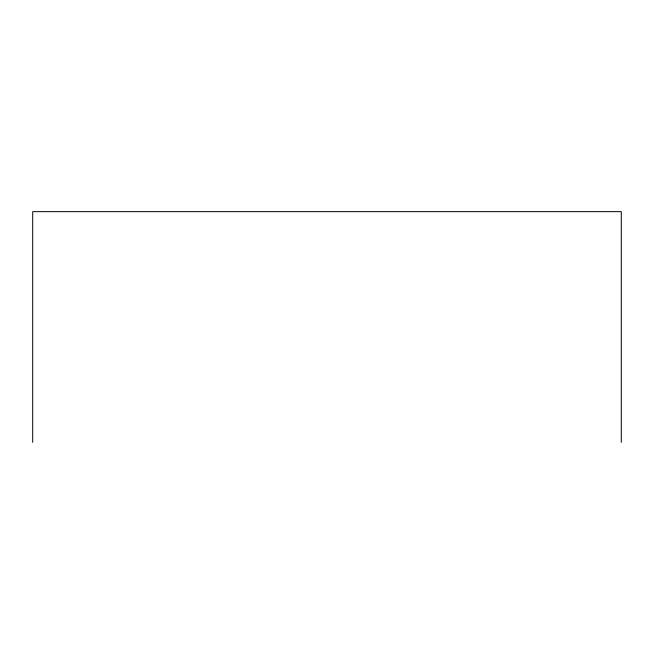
<?xml version="1.0" encoding="UTF-8"?>
<svg xmlns="http://www.w3.org/2000/svg" width="654" height="654" viewBox="0 0 654 654"><rect width="100%" height="100%" fill="white"/><g stroke="black" fill="none" stroke-linecap="round" stroke-linejoin="round"><path stroke-width="0.98" d="M621.3 442.349L621.3 211.651L32.7 211.651L32.7 442.349"/></g></svg>
